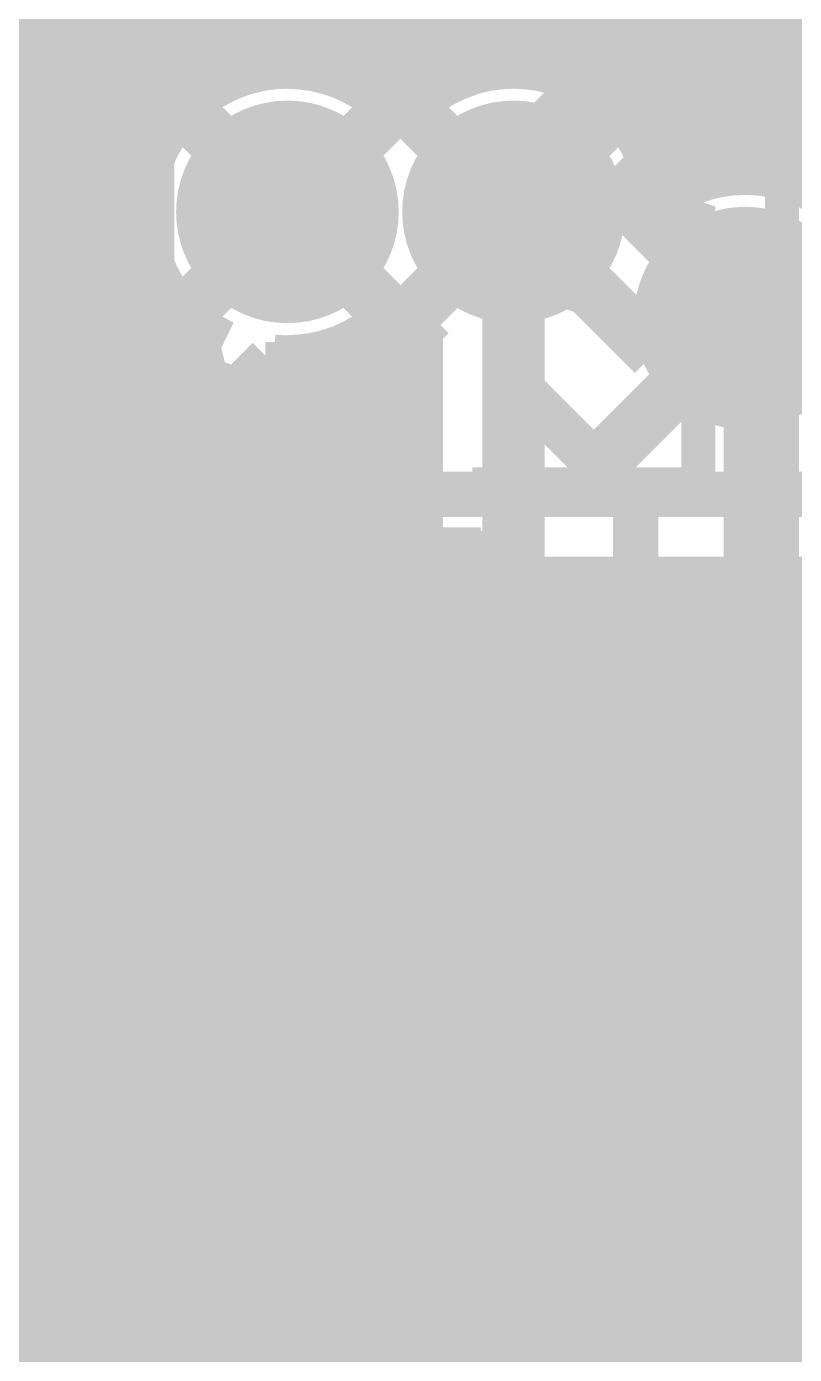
# Model space of a CAD drawing. Extents: x -118 to 4, y -52 to 56.
# Drawn here: x -41.69 to -38.23, y -0.82 to 5.15 of the extents above; entities that cross this region are included whole.
import ezdxf

# ---------------------------------------------------------------- set-up
doc = ezdxf.new("R2010")
doc.units = 0
doc.header["$MEASUREMENT"] = 0
doc.layers.get('0').update_dxf_attribs({"linetype": 'CONTINUOUS'})
for name, color, linetype in [('22-302-0_BOT', 7, 'CONTINUOUS'), ('22-302-0_DRD', 7, 'CONTINUOUS'), ('22-302-0_DRL', 2, 'CONTINUOUS'), ('22-302-0_GND', 1, 'CONTINUOUS'), ('22-302-0_IN1', 3, 'CONTINUOUS'), ('22-302-0_SMB', 5, 'CONTINUOUS'), ('22-302-0_SMT', 10, 'CONTINUOUS'), ('22-302-0_SPB', 14, 'CONTINUOUS'), ('22-302-0_SPT', 9, 'CONTINUOUS'), ('22-302-0_SSB', 12, 'CONTINUOUS'), ('22-302-0_SST', 11, 'CONTINUOUS'), ('22-302-0_TOP', 13, 'CONTINUOUS'), ('THRUHOLE_TAP', 7, 'CONTINUOUS')]:
    doc.layers.add(name, color=color, linetype=linetype)

# ---------------------------------------------------------------- blocks, each defined once
blk = doc.blocks.new('ROUND_50')
at = {"const_width": 0.35052}
blk.add_lwpolyline([(-0.17526, 0, 1), (0.17526, 0, 1)], format="xyb", close=True, dxfattribs=at)
blk = doc.blocks.new('RECTANGLE_60')
blk.add_solid([(0.6985, 0.4445), (0.6985, -0.4445), (-0.6985, 0.4445), (-0.6985, -0.4445)])
blk = doc.blocks.new('ROUND_106')
at = {"const_width": 0.10033}
blk.add_lwpolyline([(-0.050164, 0, 1), (0.050164, 0, 1)], format="xyb", close=True, dxfattribs=at)
blk = doc.blocks.new('ROUND_107')
at = {"const_width": 0.10033}
blk.add_lwpolyline([(-0.050164, 0, 1), (0.050164, 0, 1)], format="xyb", close=True, dxfattribs=at)
blk = doc.blocks.new('ROUND_92')
at = {"const_width": 0.0635}
blk.add_lwpolyline([(-0.03175, 0, 1), (0.03175, 0, 1)], format="xyb", close=True, dxfattribs=at)
blk = doc.blocks.new('ROUND_95')
at = {"const_width": 0.50038}
blk.add_lwpolyline([(-0.25019, 0, 1), (0.25019, 0, 1)], format="xyb", close=True, dxfattribs=at)
blk = doc.blocks.new('RECTANGLE_2')
blk.add_solid([(0.4826, 0.4064), (0.4826, -0.4064), (-0.4826, 0.4064), (-0.4826, -0.4064)])
blk = doc.blocks.new('RECTANGLE_27')
blk.add_solid([(0.14986, 0.50038), (0.14986, -0.50038), (-0.14986, 0.50038), (-0.14986, -0.50038)])
blk = doc.blocks.new('ROUND_98')
at = {"const_width": 0.10033}
blk.add_lwpolyline([(-0.050164, 0, 1), (0.050164, 0, 1)], format="xyb", close=True, dxfattribs=at)

msp = doc.modelspace()

# ---------------------------------------------------------------- linework, layer by layer
at = {"layer": '22-302-0_BOT'}
for points, const_width in [([(-41.6052, 9.66216), (-41.6052, 3.8354)], 0.254), ([(-41.3766, 9.43356), (-41.3766, 4.064)], 0.254), ([(-41.148, 9.20496), (-41.148, 4.5593)], 0.254), ([(-40.9194, 8.97636), (-40.9194, 4.86156)], 0.254), ([(-40.6908, 8.74776), (-40.6908, 4.97332)], 0.254), ([(-40.4622, 8.51916), (-40.4622, 4.99618)], 0.254), ([(-40.2336, 8.29056), (-40.2336, 4.93776)], 0.254), ([(-40.005, 8.06196), (-40.005, 4.77012)], 0.254), ([(-39.7764, 7.83336), (-39.7764, 4.93776)], 0.254), ([(-39.5478, 7.60476), (-39.5478, 5.09524)], 0.254), ([(-39.43604, 5.207), (-42.3926, 5.207)], 0.254), ([(-39.40302, 5.24002), (-39.65702, 4.98602)], 0.254), ([(-40.67302, 4.9784), (-42.3926, 4.9784)], 0.254), ([(-39.67734, 4.9784), (-40.35044, 4.9784)], 0.254), ([(-34.544, 4.953), (-39.116, 4.953), (-39.497, 4.572)], 0.2032), ([(-41.03878, 4.7498), (-42.3926, 4.7498)], 0.254), ([(-39.497, 4.572), (-39.497, 4.318), (-39.497, -0.3302), (-40.005, -0.3302)], 0.2794), ([(-41.1607, 4.5212), (-42.3926, 4.5212)], 0.254), ([(-42.799, 3.048), (-41.783, 3.048), (-40.513, 4.318)], 0.254), ([(-41.19118, 4.2926), (-42.3926, 4.2926)], 0.254), ([(-39.497, 4.318), (-39.497, -0.3302), (-40.005, -0.3302)], 0.2794), ([(-41.18864, 4.25196), (-41.9608, 3.4798)], 0.254), ([(-41.3766, 4.064), (-42.3926, 4.064)], 0.254), ([(-41.6052, 3.8354), (-42.3926, 3.8354)], 0.254), ([(-39.97452, 3.8354), (-40.03294, 3.8354)], 0.254), ([(-40.005, 3.86588), (-40.005, 0.4445)], 0.254), ([(-38.4556, 3.84048), (-37.465, 3.84048), (-37.465, -0.3302)], 0.2032), ([(-39.9415, 3.80238), (-39.9415, 0.4445)], 0.254), ([(-39.9415, 3.80238), (-39.9415, 0.4445)], 0.254), ([(-40.2336, 3.69824), (-40.2336, 0.4445)], 0.254), ([(-40.57904, 3.63982), (-41.47058, 2.74828)], 0.254), ([(-40.4622, 3.63982), (-40.4622, 0.4445)], 0.254), ([(-39.9415, 3.6068), (-40.61206, 3.6068)], 0.254), ([(-40.6908, 3.52806), (-40.6908, 0.4445)], 0.254), ([(-39.9415, 3.3782), (-40.84066, 3.3782)], 0.254), ([(-40.9194, 3.29946), (-40.9194, 0.4445)], 0.254), ([(-39.9415, 3.1496), (-41.06926, 3.1496)], 0.254), ([(-41.148, 3.07086), (-41.148, -0.508)], 0.254), ([(-39.9415, 2.921), (-41.29786, 2.921)], 0.254), ([(-41.3766, 2.84226), (-41.3766, -0.508)], 0.254), ([(-39.9415, 2.6924), (-41.53662, 2.6924)], 0.254), ([(-41.6052, 2.6543), (-41.6052, 0.4445)], 0.254), ([(-41.783, 2.6162), (-42.65676, 2.6162)], 0.254), ([(-39.9415, 2.4638), (-42.80916, 2.4638)], 0.254), ([(-39.9415, 2.2352), (-43.03776, 2.2352)], 0.254), ([(-39.9415, 2.0066), (-43.26636, 2.0066)], 0.254), ([(-39.9415, 1.778), (-43.49496, 1.778)], 0.254), ([(-39.9415, 1.5494), (-43.72356, 1.5494)], 0.254), ([(-39.9415, 1.3208), (-43.95216, 1.3208)], 0.254), ([(-39.9415, 1.0922), (-43.43908, 1.0922)], 0.254), ([(-39.9415, 0.8636), (-43.30192, 0.8636)], 0.254), ([(-39.9415, 0.635), (-43.26128, 0.635)], 0.254), ([(-41.5163, 0.4445), (-43.17746, 0.4445)], 0.254), ([(-41.5163, 0.4445), (-41.5163, -0.508)], 0.254), ([(-41.0337, 0.4445), (-41.0337, -0.508)], 0.254), ([(-39.9415, 0.4445), (-41.0337, 0.4445)], 0.254), ([(-41.0337, 0.4064), (-41.5163, 0.4064)], 0.254), ([(-41.0337, 0.1778), (-41.5163, 0.1778)], 0.254), ([(-41.0337, -0.0508), (-41.5163, -0.0508)], 0.254), ([(-41.0337, -0.2794), (-41.5163, -0.2794)], 0.254), ([(-41.0337, -0.508), (-41.5163, -0.508)], 0.254)]:
    msp.add_lwpolyline(points, dxfattribs=dict(at, const_width=const_width))
at = {"layer": '22-302-0_BOT', "const_width": 0.254}
for points in [[(-39.116, 5.3594, 0.1989124), (-39.40337, 5.24037)], [(-40.513, 4.99872, 0.4142136), (-41.19372, 4.318)], [(-40.005, 4.77012, 0.2140662), (-40.513, 4.99806)], [(-39.70274, 4.9657, 0.1347989), (-40.00465, 4.76981)], [(-39.65702, 4.98602, 0.0281903), (-39.70258, 4.96539)], [(-41.19372, 4.318, 0.0243639), (-41.19049, 4.25178)], [(-40.513, 3.63728, 0.2140665), (-40.0045, 3.86544)], [(-40.005, 3.86588, 0.0330312), (-39.94104, 3.80292)], [(-40.57904, 3.63982, 0.0242728), (-40.513, 3.63661)], [(-41.783, 2.6162, 0.1989124), (-41.47767, 2.74267)]]:
    msp.add_lwpolyline(points, format="xyb", dxfattribs=at)
at = {"layer": '22-302-0_DRD', "const_width": 0.254}
for points in [[(-39.878, 4.953), (-41.148, 3.683)], [(-39.878, 3.683), (-41.148, 4.953)], [(-38.862, 4.953), (-40.132, 3.683)], [(-38.862, 3.683), (-40.132, 4.953)], [(-37.8206, 4.47548), (-39.0906, 3.20548)], [(-37.8206, 3.20548), (-39.0906, 4.47548)], [(-40.005, 3.683), (-41.275, 2.413)], [(-40.005, 2.413), (-41.275, 3.683)]]:
    msp.add_lwpolyline(points, dxfattribs=at)
at = {"layer": '22-302-0_IN1'}
for points, const_width in [([(-41.7322, 55.372), (-41.7322, -3.048)], 0.254), ([(-41.5036, 55.372), (-41.5036, -3.048)], 0.254), ([(-41.275, 25.79116), (-41.275, 3.2893)], 0.254), ([(-41.0464, 25.4889), (-41.0464, 4.73964)], 0.254), ([(-40.8178, 25.37714), (-40.8178, 4.92506)], 0.254), ([(-40.5892, 10.82802), (-40.5892, 4.99364)], 0.254), ([(-39.4462, 10.78738), (-39.4462, 4.99618)], 0.254), ([(-40.3606, 10.59688), (-40.3606, 4.98094)], 0.254), ([(-39.6748, 10.58164), (-39.6748, 4.97332)], 0.254), ([(-40.132, 10.50798), (-40.132, 4.88188)], 0.254), ([(-39.9034, 10.5029), (-39.9034, 4.86156)], 0.254), ([(-39.2176, 9.01954), (-39.2176, 4.93776)], 0.254), ([(-38.989, 8.75792), (-38.989, 4.77012)], 0.254), ([(-38.3032, 8.71474), (-38.3032, 4.50342)], 0.254), ([(-38.7604, 8.65886), (-38.7604, 4.44754)], 0.254), ([(-38.5318, 8.64616), (-38.5318, 4.51612)], 0.254), ([(-35.18408, 5.1816), (-57.7469, 5.1816)], 0.254), ([(-40.7543, 4.953), (-57.75198, 4.953)], 0.254), ([(-39.7383, 4.953), (-40.26916, 4.953)], 0.254), ([(-35.22472, 4.953), (-39.25316, 4.953)], 0.254), ([(-41.05656, 4.7244), (-57.84088, 4.7244)], 0.254), ([(-35.18408, 4.7244), (-38.9509, 4.7244)], 0.254), ([(-41.16832, 4.4958), (-58.07202, 4.4958)], 0.254), ([(-38.63848, 4.4958), (-38.83914, 4.4958)], 0.254), ([(-35.04692, 4.4958), (-38.27018, 4.4958)], 0.254), ([(-41.19118, 4.2672), (-85.3948, 4.2672)], 0.254), ([(-41.13276, 4.0386), (-85.3948, 4.0386)], 0.254), ([(-41.0464, 3.89636), (-41.0464, 3.59156)], 0.254), ([(-40.96512, 3.81), (-44.46016, 3.81)], 0.254), ([(-41.06164, 3.5814), (-44.1579, 3.5814)], 0.254), ([(-41.24706, 3.3528), (-44.04614, 3.3528)], 0.254), ([(-41.31564, 3.1242), (-44.02582, 3.1242)], 0.254), ([(-36.449, 2.54), (-36.957, 3.048), (-40.64, 3.048)], 0.2032), ([(-41.30294, 2.8956), (-44.08424, 2.8956)], 0.254), ([(-41.275, 2.80416), (-41.275, -3.048)], 0.254), ([(-41.20388, 2.667), (-44.25188, 2.667)], 0.254), ([(-37.12464, 2.6416), (-40.0939, 2.6416)], 0.254), ([(-39.9034, 2.6416), (-39.9034, -3.048)], 0.254), ([(-39.6748, 2.6416), (-39.6748, -3.048)], 0.254), ([(-39.4462, 2.6416), (-39.4462, -3.048)], 0.254), ([(-39.2176, 2.6416), (-39.2176, -3.048)], 0.254), ([(-38.989, 2.6416), (-38.989, -3.048)], 0.254), ([(-38.7604, 2.6416), (-38.7604, -3.048)], 0.254), ([(-38.5318, 2.6416), (-38.5318, -3.048)], 0.254), ([(-38.3032, 2.6416), (-38.3032, -3.048)], 0.254), ([(-40.132, 2.59588), (-40.132, -3.048)], 0.254), ([(-41.0464, 2.5019), (-41.0464, -3.048)], 0.254), ([(-40.93972, 2.4384), (-67.00774, 2.4384)], 0.254), ([(-40.8178, 2.39014), (-40.8178, -3.048)], 0.254), ([(-40.3606, 2.42824), (-40.3606, -3.048)], 0.254), ([(-37.11956, 2.4384), (-40.33774, 2.4384)], 0.254), ([(-40.5892, 2.36982), (-40.5892, -3.048)], 0.254), ([(-37.04336, 2.2098), (-66.93662, 2.2098)], 0.254), ([(-36.83508, 1.9812), (-66.90614, 1.9812)], 0.254), ([(-33.62452, 1.7526), (-66.91376, 1.7526)], 0.254), ([(-33.77692, 1.524), (-66.95694, 1.524)], 0.254), ([(-33.82518, 1.2954), (-43.77944, 1.2954)], 0.254), ([(-33.7947, 1.0668), (-43.41622, 1.0668)], 0.254), ([(-33.67278, 0.8382), (-43.29176, 0.8382)], 0.254), ([(-33.30702, 0.6096), (-43.26128, 0.6096)], 0.254), ([(-3.81, 0.381), (-43.31208, 0.381)], 0.254), ([(-3.81, 0.1524), (-43.46194, 0.1524)], 0.254), ([(-3.81, -0.0762), (-53.57114, -0.0762)], 0.254), ([(-3.81, -0.3048), (-53.55082, -0.3048)], 0.254), ([(-3.81, -0.5334), (-53.60924, -0.5334)], 0.254), ([(-3.81, -0.762), (-53.77688, -0.762)], 0.254)]:
    msp.add_lwpolyline(points, dxfattribs=dict(at, const_width=const_width))
at = {"layer": '22-302-0_IN1', "const_width": 0.254}
for points in [[(-40.513, 4.99872, 0.4142136), (-41.19372, 4.318)], [(-40.005, 4.77012, 0.2140662), (-40.513, 4.99806)], [(-39.497, 4.99872, 0.2140666), (-40.0055, 4.77056)], [(-38.8239, 4.41198, 0.3741426), (-39.497, 4.99872)], [(-38.4556, 4.5212, 0.1440997), (-38.82435, 4.41267)], [(-37.77488, 3.84048, 0.4142136), (-38.4556, 4.5212)], [(-41.19372, 4.318, 0.2872396), (-40.81018, 3.70586)], [(-40.81018, 3.70586, 0.3418714), (-41.32072, 3.048)], [(-41.32072, 3.048, 0.4142136), (-40.64, 2.36728)], [(-40.64, 2.36728, 0.2370532), (-40.0939, 2.6416)]]:
    msp.add_lwpolyline(points, format="xyb", dxfattribs=at)
at = {"layer": '22-302-0_SSB', "const_width": 0.1524}
for points in [[(-39.64432, 2.88544), (-39.64432, 2.52984), (-39.98214, 2.41046), (-40.3225, 2.41046), (-40.66032, 2.52984), (-40.66032, 2.88544)], [(-39.64432, 2.82448), (-40.66032, 2.82448)], [(-39.64432, 1.57226), (-39.64432, 2.04724), (-40.3225, 1.57226), (-40.49014, 1.57226), (-40.66032, 1.63068), (-40.66032, 1.98628), (-40.49014, 2.04724)], [(-39.98214, 0.73406), (-39.98214, 1.20904), (-40.66032, 0.97028), (-40.66032, 0.85344), (-39.64432, 0.85344)], [(-43.561, 0.254), (-43.561, 0.381), (-41.91, 0.381), (-41.529, 0), (-41.529, -2.921), (-43.561, -2.921), (-43.561, 0.254)], [(-41.021, 0.254), (-41.021, 0.381), (-39.37, 0.381), (-38.989, 0), (-38.989, -2.921), (-41.021, -2.921), (-41.021, 0.254)], [(-38.481, 0.254), (-38.481, 0.381), (-36.83, 0.381), (-36.449, 0), (-36.449, -2.921), (-38.481, -2.921), (-38.481, 0.254)]]:
    msp.add_lwpolyline(points, dxfattribs=at)
at = {"layer": '22-302-0_SST', "const_width": 0.1524}
for points in [[(-42.7355, 5.2705), (-42.7355, 2.3495), (-41.0972, 2.3495), (-41.0972, 5.2705), (-42.7355, 5.2705)], [(-38.2905, 5.2705), (-38.2905, 2.3495), (-36.6522, 2.3495), (-36.6522, 5.2705), (-38.2905, 5.2705)], [(-39.17442, 3.93192), (-39.17442, 4.28752), (-39.00424, 4.34594), (-38.83406, 4.34594), (-38.66642, 4.28752), (-38.66642, 3.93192), (-38.83406, 3.87096), (-39.00424, 3.87096), (-39.68242, 4.10972)], [(-38.66642, 3.50774), (-38.66642, 3.09372), (-39.68242, 3.09372)], [(-41.34866, 0.61468), (-41.34866, 0.71374), (-41.34866, 0.9652), (-41.34866, 1.11506), (-41.54932, 1.11506), (-41.54932, 1.16586), (-41.34866, 1.16586), (-41.34866, 1.46558), (-41.54932, 1.46558), (-41.54932, 1.16586)], [(-41.04894, 1.16586), (-41.04894, 1.46558), (-40.85082, 1.46558), (-40.85082, 1.16586)], [(-40.35044, 0.61468), (-40.35044, 0.71374), (-40.35044, 0.9652), (-40.35044, 1.11506), (-40.54856, 1.11506), (-40.54856, 1.16586), (-40.35044, 1.16586), (-40.35044, 1.46558), (-40.54856, 1.46558), (-40.54856, 1.16586)], [(-40.05072, 0.9652), (-40.05072, 1.11506), (-40.05072, 1.16586), (-40.05072, 1.46558), (-39.85006, 1.46558), (-39.85006, 1.16586), (-39.85006, 1.11506), (-39.85006, 0.9652)], [(-39.55034, 1.16586), (-39.55034, 1.46558), (-39.34968, 1.46558), (-39.34968, 1.16586), (-39.55034, 1.16586), (-39.55034, 1.11506), (-39.55034, 0.9652)], [(-39.04996, 1.16586), (-39.04996, 1.46558), (-38.8493, 1.46558), (-38.8493, 1.16586)], [(-38.34892, 0.61468), (-38.34892, 0.71374), (-38.34892, 0.9652), (-38.34892, 1.11506), (-38.54958, 1.11506), (-38.54958, 1.16586), (-38.34892, 1.16586), (-38.34892, 1.46558), (-38.54958, 1.46558), (-38.54958, 1.16586)], [(-41.34866, 1.16586), (-41.34866, 1.11506)], [(-40.82542, 0.61468), (-40.82542, 0.71374), (-40.85082, 0.71374), (-40.85082, 0.9652), (-40.85082, 1.11506), (-41.04894, 1.11506), (-41.04894, 1.16586), (-40.85082, 1.16586), (-40.85082, 1.11506)], [(-40.35044, 1.16586), (-40.35044, 1.11506)], [(-39.85006, 1.16586), (-40.05072, 1.16586)], [(-39.34968, 1.16586), (-39.34968, 1.11506), (-39.34968, 0.9652)], [(-38.8493, 0.61468), (-38.8493, 0.71374), (-38.8493, 0.9652), (-38.8493, 1.11506), (-39.04996, 1.11506), (-39.04996, 1.16586), (-38.8493, 1.16586), (-38.8493, 1.11506)], [(-38.34892, 1.16586), (-38.34892, 1.11506)], [(-41.54932, 0.61468), (-41.54932, 0.71374), (-41.54932, 0.9652), (-41.54932, 1.11506)], [(-41.04894, 0.61468), (-41.04894, 0.71374), (-41.04894, 0.9652), (-41.04894, 1.11506)], [(-40.57396, 0.61468), (-40.57396, 0.71628), (-40.57396, 0.71374), (-40.54856, 0.71374), (-40.54856, 0.9652), (-40.54856, 1.11506)], [(-39.85006, 1.11506), (-40.05072, 1.11506)], [(-39.55034, 1.11506), (-39.34968, 1.11506)], [(-39.04996, 0.61468), (-39.04996, 0.71374), (-39.04996, 0.9652), (-39.04996, 1.11506)], [(-38.54958, 0.61468), (-38.54958, 0.71374), (-38.54958, 0.9652), (-38.54958, 1.11506)], [(-44.20108, -0.18542), (-44.74972, -0.18542), (-44.74972, -0.43434), (-44.24934, -0.43434), (-44.24934, -0.83566), (-44.74972, -0.83566), (-44.74972, -1.08458), (-44.19854, -1.08458), (-44.19854, -0.18542), (-44.19854, 0.2159), (-44.19854, 1.016), (-42.5704, 1.016), (-42.5704, 0.9144), (-42.5704, 0.61468), (-35.82924, 0.61468), (-35.82924, 0.9144), (-35.99942, 0.9144), (-36.32454, 0.9144), (-36.32454, 0.71374), (-36.34994, 0.71374)], [(-41.54932, 0.9652), (-41.34866, 0.9652)], [(-40.85082, 0.9652), (-41.04894, 0.9652)], [(-40.54856, 0.9652), (-40.35044, 0.9652)], [(-39.85006, 0.61468), (-39.85006, 0.71374), (-39.85006, 0.9652), (-40.05072, 0.9652), (-40.05072, 0.71374), (-40.05072, 0.61468)], [(-39.57574, 0.61468), (-39.57574, 0.71374), (-39.55034, 0.71374), (-39.55034, 0.9652), (-39.34968, 0.9652), (-39.34968, 0.71374), (-39.34968, 0.61468)], [(-38.8493, 0.9652), (-39.04996, 0.9652)], [(-38.54958, 0.9652), (-38.34892, 0.9652)], [(-41.57472, 0.61468), (-41.57472, 0.71628), (-41.57472, 0.9144), (-41.82364, 0.9144), (-41.82364, 0.71374)], [(-41.54932, 0.87376), (-41.54932, 0.89408)], [(-41.34866, 0.87376), (-41.34866, 0.89408)], [(-41.3258, 0.61468), (-41.3258, 0.71374), (-41.3258, 0.9144), (-41.07434, 0.9144), (-41.07434, 0.71374), (-41.07434, 0.61468)], [(-41.04894, 0.89408), (-41.04894, 0.87376)], [(-40.85082, 0.87376), (-40.85082, 0.89408)], [(-40.57396, 0.71628), (-40.57396, 0.9144), (-40.82542, 0.9144), (-40.82542, 0.71374)], [(-40.54856, 0.87376), (-40.54856, 0.89408)], [(-40.35044, 0.87376), (-40.35044, 0.89408)], [(-40.05072, 0.71374), (-40.07358, 0.71374), (-40.07358, 0.9144), (-40.32504, 0.9144), (-40.32504, 0.71374), (-40.32504, 0.61468)], [(-39.85006, 0.87376), (-39.85006, 0.89408)], [(-39.57574, 0.71374), (-39.57574, 0.9144), (-39.82466, 0.9144), (-39.82466, 0.71374), (-39.82466, 0.61468)], [(-39.55034, 0.89408), (-39.55034, 0.87376)], [(-39.04996, 0.71374), (-39.07536, 0.71374), (-39.07536, 0.9144), (-39.32428, 0.9144), (-39.32428, 0.71374), (-39.32428, 0.61468)], [(-39.04996, 0.89408), (-39.04996, 0.87376)], [(-38.8493, 0.87376), (-38.8493, 0.89408)], [(-38.8239, 0.61468), (-38.8239, 0.71374), (-38.8239, 0.9144), (-38.57498, 0.9144), (-38.57498, 0.71628), (-38.57498, 0.61468)], [(-38.54958, 0.87376), (-38.54958, 0.89408)], [(-38.34892, 0.87376), (-38.34892, 0.89408)], [(-38.32352, 0.61468), (-38.32352, 0.71374), (-38.32352, 0.9144), (-38.0746, 0.9144), (-38.0746, 0.71374), (-38.0746, 0.61468)], [(-41.54932, 0.71374), (-41.57472, 0.71374)], [(-41.3258, 0.71374), (-41.3512, 0.71374)], [(-41.04894, 0.71374), (-41.07434, 0.71374)], [(-40.85082, 0.71374), (-40.85082, 0.61468)], [(-40.54856, 0.61468), (-40.54856, 0.71374)], [(-40.35044, 0.71374), (-40.32504, 0.71374)], [(-40.07358, 0.61468), (-40.07358, 0.71374)], [(-39.82466, 0.71374), (-39.85006, 0.71374)], [(-39.55034, 0.71374), (-39.55034, 0.61468)], [(-39.32428, 0.71374), (-39.34968, 0.71374)], [(-39.07536, 0.71374), (-39.07536, 0.61468)], [(-38.8239, 0.71374), (-38.8493, 0.71374)], [(-38.54958, 0.71374), (-38.57498, 0.71374)], [(-38.32352, 0.71374), (-38.34892, 0.71374)]]:
    msp.add_lwpolyline(points, dxfattribs=at)
at = {"layer": '22-302-0_TOP'}
for points, const_width in [([(-32.258, 9.525), (-30.861, 8.128), (-30.861, -0.254), (-32.258, -1.651), (-39.37, -1.651), (-39.44874, -1.56972), (-39.44874, 1.26492)], 0.2032), ([(-37.465, 4.5212), (-37.465, 4.572), (-37.592, 4.572), (-38.1, 5.08), (-41.275, 5.08), (-41.8338, 4.5212), (-41.91, 4.5212)], 0.3048), ([(-40.513, 4.318), (-39.94912, 3.75412), (-39.94912, 1.26492)], 0.2032), ([(-38.94836, 1.26492), (-38.94836, 3.00736), (-39.497, 3.556), (-39.497, 4.318)], 0.2032), ([(-38.45052, 1.26492), (-38.45052, 3.84048), (-38.4556, 3.84048)], 0.2032), ([(-40.9194, 3.56108), (-40.9194, 3.34772)], 0.254), ([(-40.78732, 3.5052), (-40.9194, 3.5052)], 0.254), ([(-40.7924, 3.50774), (-40.7924, 2.2733)], 0.254), ([(-40.5638, 3.46202), (-40.5638, 2.2733)], 0.254), ([(-40.55872, 3.46202), (-40.55872, 2.2733)], 0.254), ([(-40.55872, 3.2766), (-40.88384, 3.2766)], 0.254), ([(-40.55872, 3.048), (-40.84066, 3.048)], 0.254), ([(-40.84066, 3.048), (-40.84066, 2.2733)], 0.254), ([(-41.95064, 1.26492), (-41.95064, 3.048), (-41.45026, 3.048), (-41.45026, 1.26492)], 0.2032), ([(-40.64, 3.048), (-40.4495, 2.8575), (-40.4495, 2.54), (-40.4495, 1.26492)], 0.2032), ([(-40.55872, 2.8194), (-40.84066, 2.8194)], 0.254), ([(-40.55872, 2.5908), (-40.84066, 2.5908)], 0.254), ([(-40.94988, 1.26492), (-40.94988, 2.54), (-40.4495, 2.54), (-40.4495, 1.26492)], 0.2032), ([(-40.55872, 2.3622), (-40.84066, 2.3622)], 0.254), ([(-40.60698, 2.2733), (-40.7924, 2.2733), (-40.84066, 2.2733)], 0.254), ([(-40.60698, 2.2733), (-40.7924, 2.2733)], 0.254), ([(-40.55872, 2.2733), (-40.60698, 2.2733)], 0.254), ([(-43.942, 0.635), (-42.926, 0.635), (-40.64, -1.651), (-39.37, -1.651), (-39.44874, -1.56972), (-39.44874, 1.26492)], 0.2032)]:
    msp.add_lwpolyline(points, dxfattribs=dict(at, const_width=const_width))
at = {"layer": '22-302-0_TOP', "const_width": 0.254}
for points in [[(-40.9194, 3.56108, 0.1102886), (-40.55882, 3.4601)], [(-40.84066, 3.048, 0.1292059), (-40.91942, 3.34771)], [(-40.84066, 3.048, 0.1292059), (-40.91942, 3.34771)]]:
    msp.add_lwpolyline(points, format="xyb", dxfattribs=at)

# ---------------------------------------------------------------- block references
at = {"layer": '22-302-0_BOT'}
for name, p in [('ROUND_50', (-40.513, 4.318)), ('ROUND_50', (-39.497, 4.318)), ('ROUND_50', (-38.4556, 3.84048)), ('ROUND_50', (-40.64, 3.048)), ('RECTANGLE_60', (-40.005, -0.3302))]:
    msp.add_blockref(name, p, dxfattribs=at)
at = {"layer": '22-302-0_DRL'}
for name, p in [('ROUND_106', (-40.513, 4.318)), ('ROUND_106', (-39.497, 4.318)), ('ROUND_106', (-38.4556, 3.84048)), ('ROUND_107', (-40.64, 3.048))]:
    msp.add_blockref(name, p, dxfattribs=at)
at = {"layer": '22-302-0_GND'}
for name, p in [('ROUND_95', (-40.513, 4.318)), ('ROUND_95', (-39.497, 4.318)), ('ROUND_95', (-38.4556, 3.84048)), ('ROUND_92', (-40.64, 3.048))]:
    msp.add_blockref(name, p, dxfattribs=at)
at = {"layer": '22-302-0_IN1'}
for p in [(-40.513, 4.318), (-39.497, 4.318), (-38.4556, 3.84048), (-40.64, 3.048)]:
    msp.add_blockref('ROUND_50', p, dxfattribs=at)
at = {"layer": '22-302-0_SMB'}
msp.add_blockref('RECTANGLE_60', (-40.005, -0.3302), dxfattribs=at)
at = {"layer": '22-302-0_SMT'}
for name, p in [('RECTANGLE_2', (-41.91, 4.5212)), ('RECTANGLE_2', (-41.91, 3.0988)), ('RECTANGLE_27', (-41.45026, 1.26492)), ('RECTANGLE_27', (-40.94988, 1.26492)), ('RECTANGLE_27', (-40.4495, 1.26492)), ('RECTANGLE_27', (-39.94912, 1.26492)), ('RECTANGLE_27', (-39.44874, 1.26492)), ('RECTANGLE_27', (-38.94836, 1.26492)), ('RECTANGLE_27', (-38.45052, 1.26492))]:
    msp.add_blockref(name, p, dxfattribs=at)
at = {"layer": '22-302-0_SPB'}
msp.add_blockref('RECTANGLE_60', (-40.005, -0.3302), dxfattribs=at)
at = {"layer": '22-302-0_SPT'}
for name, p in [('RECTANGLE_2', (-41.91, 4.5212)), ('RECTANGLE_2', (-41.91, 3.0988)), ('RECTANGLE_27', (-41.45026, 1.26492)), ('RECTANGLE_27', (-40.94988, 1.26492)), ('RECTANGLE_27', (-40.4495, 1.26492)), ('RECTANGLE_27', (-39.94912, 1.26492)), ('RECTANGLE_27', (-39.44874, 1.26492)), ('RECTANGLE_27', (-38.94836, 1.26492)), ('RECTANGLE_27', (-38.45052, 1.26492))]:
    msp.add_blockref(name, p, dxfattribs=at)
at = {"layer": '22-302-0_TOP'}
for name, p in [('RECTANGLE_2', (-41.91, 4.5212)), ('ROUND_50', (-40.513, 4.318)), ('ROUND_50', (-39.497, 4.318)), ('ROUND_50', (-38.4556, 3.84048)), ('RECTANGLE_2', (-41.91, 3.0988)), ('ROUND_50', (-40.64, 3.048)), ('RECTANGLE_27', (-41.45026, 1.26492)), ('RECTANGLE_27', (-40.94988, 1.26492)), ('RECTANGLE_27', (-40.4495, 1.26492)), ('RECTANGLE_27', (-39.94912, 1.26492)), ('RECTANGLE_27', (-39.44874, 1.26492)), ('RECTANGLE_27', (-38.94836, 1.26492)), ('RECTANGLE_27', (-38.45052, 1.26492))]:
    msp.add_blockref(name, p, dxfattribs=at)
at = {"layer": 'THRUHOLE_TAP'}
for p in [(-40.513, 4.318), (-39.497, 4.318), (-38.4556, 3.84048), (-40.64, 3.048)]:
    msp.add_blockref('ROUND_98', p, dxfattribs=at)

doc.saveas('drawing.dxf')
